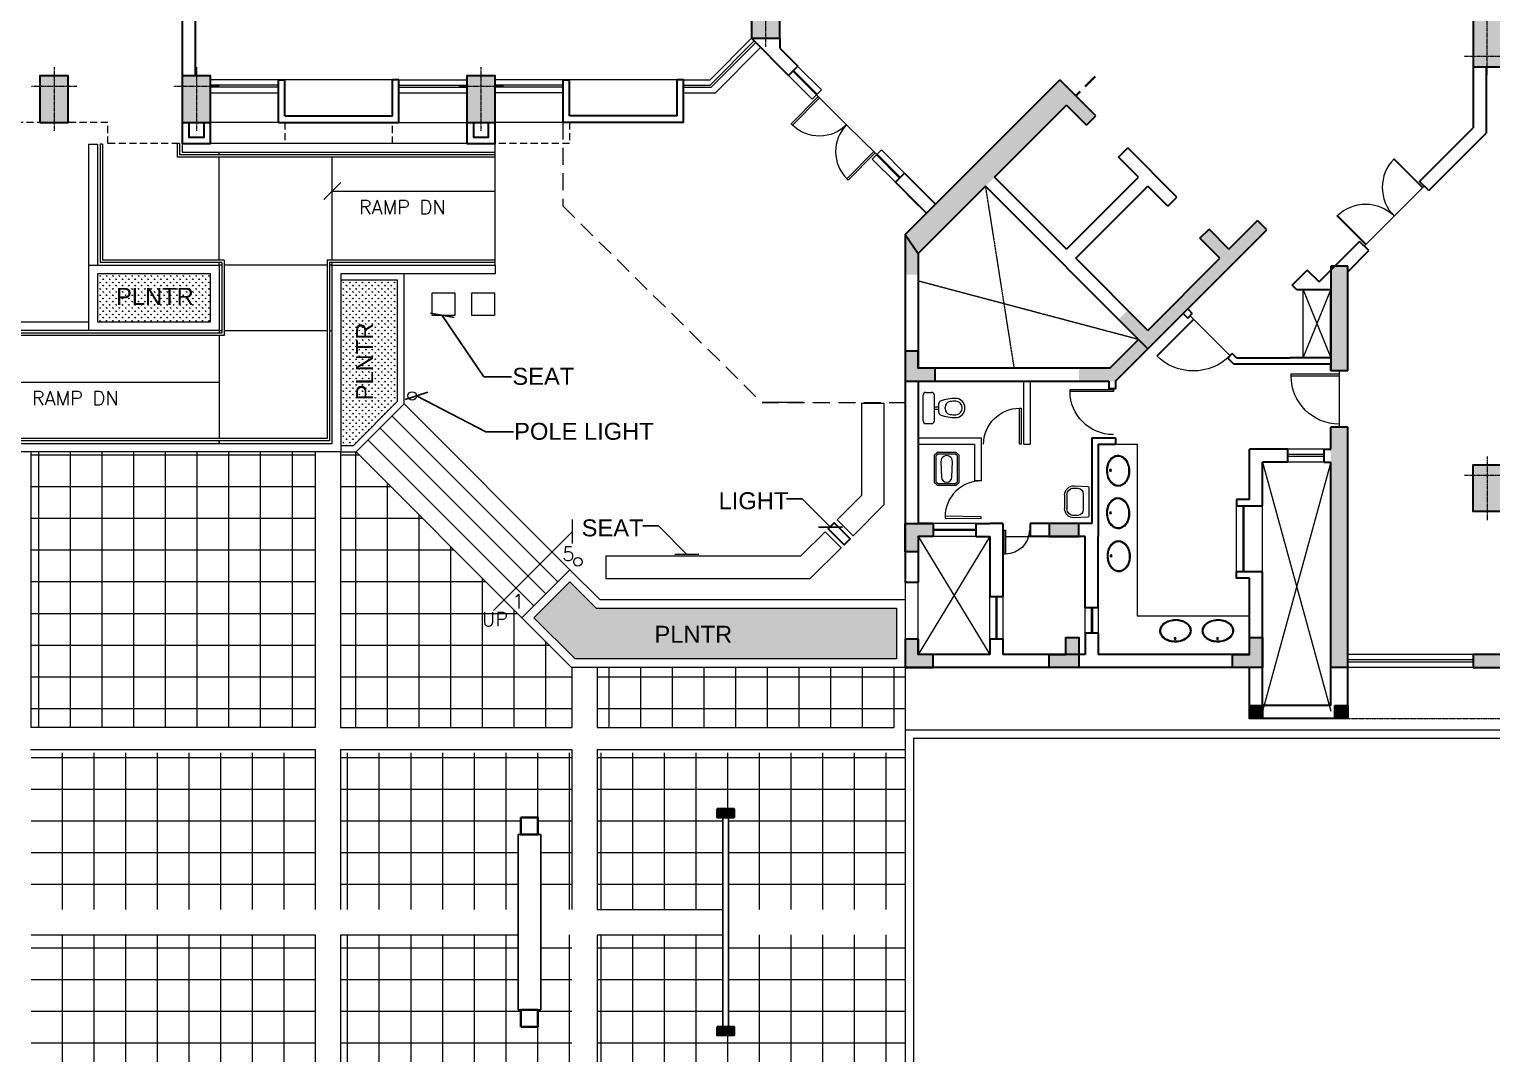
# Model space of a CAD drawing. Header units: inches. Extents: x 5542223 to 12533222, y 497239 to 5189502.
# Drawn here: x 6810477 to 6836328, y 2149292 to 2167397 of the extents above; entities that cross this region are included whole.
import ezdxf

# ---------------------------------------------------------------- set-up
doc = ezdxf.new("R2010")
doc.units = ezdxf.units.IN
doc.header["$MEASUREMENT"] = 0
for name, pattern in [('CENTER2', [1.125, 0.75, -0.125, 0.125, -0.125]), ('HIDDEN', [0.375, 0.25, -0.125]), ('HIDDENX2', [0.75, 0.5, -0.25])]:
    doc.linetypes.add(name, pattern=pattern)
doc.layers.get('0').update_dxf_attribs({"color": 1})
for name, color, linetype, lineweight in [('beam_primary', 7, 'HIDDENX2', 35), ('c_b', 253, 'Continuous', 15), ('CILL', 7, 'Continuous', 20), ('col', 7, 'Continuous', 30), ('DOOR', 7, 'Continuous', 9), ('ELE', 7, 'Continuous', 13), ('grid', 7, 'CENTER2', 9), ('hatch_col', 8, 'Continuous', 5), ('HosGreenHatch', 7, 'Continuous', 5), ('HosRamp', 7, 'Continuous', 13), ('HosSteps', 7, 'Continuous', 13), ('LS PAVMNT', 8, 'Continuous', 5), ('PROJECTION', 7, 'HIDDEN', 18), ('Road', 7, 'Continuous', 15), ('Road_CStone', 8, 'Continuous', 15), ('STAIR', 253, 'Continuous', 5), ('terrha', 250, 'Continuous', 9), ('TEXT', 7, 'Continuous', 20), ('TOIFIT', 7, 'Continuous', 13), ('WALL', 7, 'Continuous', 30), ('wall1', 253, 'Continuous', 35), ('wall_ele', 7, 'Continuous', 18), ('WIN', 7, 'Continuous', 20)]:
    doc.layers.add(name, color=color, linetype=linetype, lineweight=lineweight)
doc.layers.add('FURN', color=34, linetype='Continuous', lineweight=9, plot=False)
doc.styles.add('NAME&NO.', font='arial.ttf')
doc.styles.add('style1', font='ROMANS.SHX', dxfattribs={"width": 0.75, "height": 750})
doc.styles.add('SWETA', font='ROMANS.SHX', dxfattribs={"width": 0.75, "height": 1500})
doc.dimstyles.new('nuts', dxfattribs={"dimscale": 0, "dimtxt": 300, "dimasz": 250, "dimexe": 100, "dimexo": 50, "dimgap": 100, "dimtad": 1, "dimdec": 0, "dimzin": 0, "dimdsep": 46, "dimtxsty": 'style1', "dimblk": 'OBLIQUE', "dimcen": 250, "dimdle": 100, "dimclrd": 256, "dimclre": 256, "dimclrt": 256, "dimadec": 0, "dimazin": 0, "dimtfac": 1, "dimtdec": 0, "dimtmove": 2, "dimatfit": 3, "dimldrblk": 'OBLIQUE', "dimfxl": 1, "dimlwd": -1, "dimlwe": -1, "dimarcsym": 0})
pattern_1 = [(270, (-2267070.06, 464401.5), (-56.5685425, -56.5685425), [15, -98.137085]), (315, (-2267070.06, 464401.5), (-56.5685425, -56.5685425), [15, -65]), (225, (-2267070.06, 464401.5), (-56.5685425, 56.5685425), [15, -65])]

# ---------------------------------------------------------------- blocks, each defined once
blk = doc.blocks.new('Door')
for p, q in [((0, 0.458), (0, 0.444)), ((0, 0.458), (0.917, 0.458)), ((0, 0.444), (0.917, 0.444))]:
    blk.add_line(p, q)
blk.add_arc((0, 0.458), 0.917, 270, 360)
blk = doc.blocks.new('colum')
at = {"layer": 'hatch_col'}
blk.add_hatch(color=256, dxfattribs=at).paths.add_polyline_path([(250, 185), (-250, 185), (-250, -640), (250, -640)])
at = {"layer": 'col'}
blk.add_lwpolyline([(-250, -640), (250, -640), (250, 185), (-250, 185)], close=True, dxfattribs=at)
at = {"layer": 'grid'}
for p, q in [((0, 335), (0, -790)), ((-400, 0), (400, 0))]:
    blk.add_line(p, q, dxfattribs=at)
blk = doc.blocks.new('door-left')
at = {"layer": 'DOOR'}
blk.add_lwpolyline([(-0.402, 0.85), (-0.444, 0.85), (-0.444, 0), (-0.402, 0)], close=True, dxfattribs=at)
blk.add_arc((-0.406, 0), 0.85, 0, 90, dxfattribs=at)
blk = doc.blocks.new('Doorr')
for p, q in [((0, -0.458), (0, -0.444)), ((0, -0.444), (0.917, -0.444)), ((0, -0.458), (0.917, -0.458))]:
    blk.add_line(p, q)
blk.add_arc((0, -0.458), 0.917, 0, 90)
blk = doc.blocks.new('WC')
for p, q in [((50, 275), (150, 275)), ((0, -225), (0, 225)), ((200, -225), (200, 225)), ((200, 20), (278, 20)), ((278, -83), (278, 83)), ((388, -14), (388, 14)), ((200, -20), (278, -20)), ((50, -275), (150, -275))]:
    blk.add_line(p, q)
for centre, radius, start, end in [((50, 225), 50, 90, 180), ((150, 225), 50, 0, 90), ((318, 83), 40, 110.57, 180), ((578, -610), 780, 90, 110.57), ((488, 14), 100, 98.2132, 180), ((578, -610), 730, 90, 98.2132), ((578, 19), 151, 41.4237, 90), ((578, 19), 101, 41.4237, 90), ((570, 0), 120, 315.6019, 44.3981), ((570, 0), 170, 315.6019, 44.3981), ((50, -225), 50, 180, 270), ((150, -225), 50, 270, 360), ((318, -83), 40, 180, 249.43), ((578, 610), 780, 249.43, 270), ((488, -14), 100, 180, 261.7868), ((578, 610), 730, 261.7868, 270), ((578, -19), 101, 270, 318.5763), ((578, -19), 151, 270, 318.5763)]:
    blk.add_arc(centre, radius, start, end)
blk = doc.blocks.new('o-pan')
for p, q in [((50, 220), (0, 170)), ((0, 170), (0, -170)), ((62, 190), (30, 158)), ((30, 158), (30, -158)), ((530, 220), (50, 220)), ((518, 190), (62, 190)), ((435, 93), (160, 102)), ((550, 158), (518, 190)), ((580, 170), (530, 220)), ((550, -158), (550, 158)), ((580, -170), (580, 170)), ((0, -170), (50, -220)), ((30, -158), (62, -190)), ((50, -220), (530, -220)), ((62, -190), (518, -190)), ((160, -102), (435, -93)), ((518, -190), (550, -158)), ((530, -220), (580, -170))]:
    blk.add_line(p, q)
for centre, radius, start, end in [((157, 0), 102, 88.172, 271.828), ((432, 0), 92.9, 271.828, 88.172)]:
    blk.add_arc(centre, radius, start, end)
blk = doc.blocks.new('WB-58X43')
for p, q in [((-282, 263), (-271, 19)), ((-242, 264), (-239, 195)), ((-122, 430), (122, 430)), ((-122, 390), (122, 390)), ((239, 195), (242, 264)), ((271, 19), (282, 263)), ((-251, 0), (251, 0)), ((-139, 100), (139, 100))]:
    blk.add_line(p, q)
for centre, radius, start, end in [((-122, 270), 160, 90, 182.663), ((-122, 270), 120, 90, 182.663), ((122, 270), 160, 357.337, 90), ((122, 270), 120, 357.337, 90), ((-251, 20), 20, 182.663, 270), ((-139, 200), 100, 182.663, 270), ((139, 200), 100, 270, 357.337), ((251, 20), 20, 270, 357.337)]:
    blk.add_arc(centre, radius, start, end)
blk = doc.blocks.new('basin2')
for points in [[(278, -206, 0.12976), (261, -133, 0.106426), (201, -63, 0.084431), (116, -18, 0.073534), (7, 0, 0.073534), (-102, -14, 0.084431), (-188, -55, 0.106426), (-251, -122, 0.12976), (-272, -195, 0.12976), (-254, -269, 0.106426), (-194, -339, 0.084431), (-109, -383, 0.073534), (-1, -402, 0.073534), (108, -388, 0.084431), (195, -347, 0.106426), (258, -279, 0.12976)], [(263, -201, 0.119977), (247, -140, 0.106426), (192, -75, 0.084431), (111, -33, 0.073534), (7, -15, 0.073534), (-97, -28, 0.084431), (-180, -67, 0.106426), (-238, -130, 0.12976), (-257, -196, 0.009633), (-257, -201, 0.119977), (-240, -262, 0.106426), (-185, -327, 0.084431), (-104, -369, 0.073534), (0, -387, 0.073534), (104, -373, 0.084431), (187, -334, 0.106426), (245, -272, 0.12976), (263, -206, 0.009633)]]:
    blk.add_lwpolyline(points, format="xyb", close=True)
for radius in [17.8, 12.2]:
    blk.add_circle((-4, -64), radius)
blk = doc.blocks.new('GHosEdge')
at = {"layer": 'hatch_col'}
for points in [[(230, 0), (0, 0), (0, -230), (230, -230)], [(1735, 0), (1505, 0), (1505, -230), (1735, -230)], [(-5860, -1130), (-5590, -1130), (-5590, -900), (-6090, -900), (-6090, -1400), (-5860, -1400)], [(-3245, -1130), (-3245, -1430), (-3015, -1430), (-3015, -900), (-3545, -900), (-3545, -1130)], [(0, -1130), (0, -1430), (230, -1430), (230, -900), (-300, -900), (-300, -1130)], [(1735, -900), (1435, -900), (1435, -5145), (1735, -5145)], [(-5860, -3215), (-5590, -3215), (-5590, -3445), (-6090, -3445), (-6090, -2945), (-5860, -2945)], [(-3015, -3215), (-3545, -3215), (-3545, -3445), (-3015, -3445)], [(-5860, -6190), (-5560, -6190), (-5560, -5960), (-6090, -5960), (-6090, -6490), (-5860, -6490)], [(1735, -6145), (1435, -6145), (1435, -7920), (1505, -7990), (1735, -7990)], [(1435, -7920), (1435, -7990), (1505, -7990)], [(-4507, -9566), (-5807, -8267), (-6090, -8550), (-3355, -11285), (-3072, -11002)], [(-2718, -10648), (-2881, -10486), (-3235, -10839), (-3072, -11002)]]:
    blk.add_hatch(color=256, dxfattribs=at).paths.add_polyline_path(points)
h = blk.add_hatch(color=256, dxfattribs=at)
h.paths.add_polyline_path([(4450, -1130), (4450, -900), (4200, -900), (4200, -1130)])
h.paths.add_polyline_path([(4200, -900), (3950, -900), (3950, -1130), (4200, -1130)])
h = blk.add_hatch(color=256, dxfattribs=at)
h.paths.add_polyline_path([(304, -8637), (142, -8474), (-21, -8637), (142, -8799)])
h.paths.add_polyline_path([(-25, -8307), (-201, -8131), (-364, -8294), (-21, -8637), (142, -8474)])
h.paths.add_polyline_path([(-201, -8131), (-1799, -6533), (-2315, -7049), (-2153, -7212), (-1799, -6858), (-526, -8131), (-880, -8485), (-717, -8647)])
h.paths.add_polyline_path([(-2372, -5960), (-3015, -5960), (-3015, -6190), (-2467, -6190), (-1962, -6696), (-1799, -6533)])
h = blk.add_hatch(color=256, dxfattribs=at)
h.paths.add_polyline_path([(-5807, -8267), (-5860, -8214), (-5860, -7845), (-5975, -7845), (-5975, -8382), (-5949, -8408)])
h.paths.add_polyline_path([(-5975, -8382), (-6090, -8267), (-6090, -8550), (-5975, -8435)])
h.paths.add_polyline_path([(-5975, -7984), (-5975, -7845), (-6090, -7845), (-6090, -8267), (-5975, -8382)])
h.paths.add_polyline_path([(-5975, -8382), (-5975, -8435), (-5949, -8408)])
for p, q in [((-4670, -9404), (-4164, -6190)), ((-1962, -6696), (-5860, -7730))]:
    blk.add_line(p, q)
at = {"layer": 'beam_primary', "ltscale": 500}
blk.add_line((-2729, -11345), (-3072, -11002), dxfattribs=at)
at = {"layer": 'c_b', "ltscale": 3}
for p, q in [((-15150, -11288), (-17050, -11288)), ((-10120, -11288), (-12020, -11288))]:
    blk.add_line(p, q, dxfattribs=at)
at = {"layer": 'CILL', "ltscale": 50}
for p, q in [((-8142, -11357), (-7730, -10945)), ((-7978, -11518), (-7568, -11107)), ((-7730, -10945), (-7568, -11107))]:
    blk.add_line(p, q, dxfattribs=at)
at = {"layer": 'col'}
for p, q in [((1735, -900), (1435, -900)), ((1735, -5145), (1435, -5145)), ((1735, -6145), (1435, -6145)), ((1435, -7990), (1435, -6145)), ((1735, -6145), (1735, -7990)), ((1735, -7990), (1435, -7990)), ((-2881, -10486), (-3235, -10839)), ((-2881, -10486), (-2718, -10648)), ((-2718, -10648), (-3355, -11285))]:
    blk.add_line(p, q, dxfattribs=at)
for points in [[(0, -230), (230, -230), (230, 0), (0, 0)], [(1505, -230), (1735, -230), (1735, 0), (1505, 0)], [(-5590, -1130), (-5860, -1130), (-5860, -1400), (-6090, -1400), (-6090, -900), (-5590, -900)], [(-3545, -1130), (-3245, -1130), (-3245, -1430), (-3015, -1430), (-3015, -900), (-3545, -900)], [(-300, -1130), (0, -1130), (0, -1430), (230, -1430), (230, -900), (-300, -900)], [(-5590, -3215), (-5860, -3215), (-5860, -2945), (-6090, -2945), (-6090, -3445), (-5590, -3445)], [(-3545, -3215), (-3015, -3215), (-3015, -3445), (-3545, -3445)], [(-5560, -6190), (-5860, -6190), (-5860, -6490), (-6090, -6490), (-6090, -5960), (-5560, -5960)]]:
    blk.add_lwpolyline(points, close=True, dxfattribs=at)
blk.add_lwpolyline([(3950, -1130), (3950, -900), (4450, -900), (4450, -1130), (3950, -1130)], dxfattribs=at)
at = {"layer": 'DOOR', "ltscale": 50}
for p, q in [((1585, -6145), (1585, -5145)), ((-7122, -10492), (-6588, -9965)), ((-7656, -11019), (-7122, -10492))]:
    blk.add_line(p, q, dxfattribs=at)
at = {"layer": 'DOOR'}
blk.add_line((-345, -6410), (-1052, -7117), dxfattribs=at)
at = {"layer": 'ELE', "lineweight": 18, "ltscale": 0.1}
for p, q in [((-1988, -4845), (-1988, -1805)), ((0, -1805), (-1988, -1805)), ((-2372, -4845), (-1988, -4845))]:
    blk.add_line(p, q, dxfattribs=at)
at = {"layer": 'FURN', "ltscale": 4}
blk.add_line((3086, -9409), (2026, -8348), dxfattribs=at)
at = {"layer": 'PROJECTION', "ltscale": 3}
blk.add_line((1735, 0), (10590, 0), dxfattribs=at)
at = {"layer": 'PROJECTION', "ltscale": 1200}
blk.add_lwpolyline([(-12141, -10533), (-12141, -9057), (-8618, -5581), (-6090, -5581)], dxfattribs=at)
at = {"layer": 'PROJECTION', "ltscale": 500}
blk.add_lwpolyline([(-11331, -10533), (-11331, -10533), (-11331, -10533), (-12020, -10533), (-12020, -10158), (-15150, -10158), (-15150, -10533), (-17050, -10533), (-17050, -10158), (-20180, -10158), (-20180, -10533), (-22080, -10533), (-22080, -10533), (-22080, -10533), (-22080, -10533)], dxfattribs=at)
at = {"layer": 'STAIR', "ltscale": 3}
blk.add_line((-7890, -5581), (-8618, -5581), dxfattribs=at)
at = {"layer": 'terrha', "ltscale": 3}
for p, q in [((230, -4530), (1435, -130)), ((1435, -4530), (230, -130)), ((-5860, -3215), (-4590, -1130)), ((-4590, -3215), (-5860, -1130))]:
    blk.add_line(p, q, dxfattribs=at)
at = {"layer": 'WALL'}
for p, q in [((1735, 0), (0, 0)), ((1435, -230), (230, -230)), ((1435, -230), (1435, -3655)), ((1735, 0), (1735, -5145)), ((1435, -3655), (1435, -4530)), ((1735, -3655), (1735, -4180)), ((1320, -4530), (1320, -4760)), ((1320, -4530), (1435, -4530)), ((1320, -4760), (1435, -4760)), ((1435, -4760), (1435, -5145)), ((1735, -5145), (1435, -5145)), ((-5860, -5960), (-2487, -5960)), ((-2467, -6190), (-1962, -6696)), ((-2372, -5960), (304, -8637)), ((1735, -6145), (1435, -6145)), ((1435, -6145), (1435, -6260)), ((1735, -6145), (1735, -7895)), ((-229, -6375), (720, -6375)), ((1435, -6260), (720, -6260)), ((1435, -6375), (720, -6375)), ((1435, -6375), (1435, -7575)), ((-1799, -6533), (-4670, -9404)), ((-1799, -6858), (-3072, -8131)), ((-1799, -6858), (-526, -8131)), ((1435, -7575), (835, -7575)), ((1228, -7713), (1019, -7922)), ((-6090, -8550), (-5860, -8214)), ((-5860, -8214), (-4670, -9404)), ((-3072, -8131), (-1799, -9404)), ((-526, -8131), (-880, -8485)), ((-3235, -8294), (-4507, -9566)), ((-3235, -8294), (-1962, -9566)), ((-880, -8485), (-717, -8647)), ((-364, -8294), (-717, -8647)), ((-364, -8294), (142, -8799)), ((-6090, -8550), (-3355, -11285)), ((304, -8637), (142, -8799)), ((-5713, -8927), (-6259, -9474)), ((-6259, -9474), (-5847, -9061)), ((-6097, -9636), (-5550, -9090)), ((-1283, -9213), (-2153, -10083)), ((-1446, -9050), (-1799, -9404)), ((-1446, -9050), (-1283, -9213)), ((-6097, -9636), (-6259, -9474)), ((-4507, -9566), (-3235, -10839)), ((-1962, -9566), (-2315, -9920)), ((-2315, -9920), (-2153, -10083)), ((4180, -11514), (4180, -10340)), ((-2881, -10486), (-3235, -10839)), ((-2881, -10486), (-2718, -10648)), ((3950, -11514), (3950, -10435)), ((-2718, -10648), (-3355, -11285)), ((-8805, -12019), (-8149, -11363)), ((-7986, -11526), (-8149, -11363)), ((-8305, -11845), (-7986, -11526)), ((-8305, -12019), (-8305, -11845))]:
    blk.add_line(p, q, dxfattribs=at)
at = {"layer": 'WALL', "ltscale": 0.1}
for p, q in [((0, 0), (0, -900)), ((230, -230), (230, -900)), ((230, -900), (-6090, -900)), ((-6090, -1400), (-6090, -900)), ((230, -900), (230, -2595)), ((-5860, -1400), (-5860, -1130)), ((-4590, -1130), (-5860, -1130)), ((-4590, -1400), (-4590, -1130)), ((-2904, -1130), (-4360, -1130)), ((-4360, -1400), (-4360, -1130)), ((-2904, -1505), (-2904, -1130)), ((0, -1130), (-2674, -1130)), ((-2674, -1505), (-2674, -1130)), ((0, -1130), (0, -2480)), ((-5860, -1400), (-6090, -1400)), ((-4360, -1400), (-4590, -1400)), ((-2674, -1505), (-2904, -1505)), ((-2674, -1955), (-2904, -1955)), ((-4360, -2150), (-4590, -2150)), ((-4590, -3215), (-4590, -2150)), ((-4360, -3215), (-4360, -2150)), ((-4360, -3445), (-4360, -2150)), ((-6090, -8550), (-6090, -2400)), ((-5860, -2400), (-6090, -2400)), ((-5860, -3215), (-5860, -2400)), ((-5860, -3215), (-5860, -2515)), ((-5590, -3215), (-5860, -3215)), ((-5590, -3445), (-5590, -3215)), ((-4840, -3445), (-4840, -3215)), ((-2904, -3215), (-3880, -3215)), ((-3880, -3446), (-3880, -3215)), ((-2674, -4845), (-2674, -3215)), ((-5860, -5960), (-5860, -3445)), ((-5590, -3445), (-5860, -3445)), ((-4360, -3445), (-4590, -3445)), ((-2789, -3445), (-3880, -3445)), ((-2789, -4960), (-2789, -3445)), ((-230, -3756), (230, -3756)), ((-230, -3871), (-230, -3756)), ((0, -3871), (-230, -3871)), ((0, -3871), (0, -4760)), ((230, -3756), (230, -4530)), ((675, -4530), (230, -4530)), ((675, -4530), (675, -4760)), ((-2674, -4845), (-2372, -4845)), ((675, -4760), (0, -4760)), ((-2789, -4960), (-2372, -4960)), ((-2487, -5960), (-2487, -5827)), ((-2372, -5827), (-2487, -5827)), ((-2372, -5960), (-2372, -5827)), ((-5860, -8214), (-5860, -6190)), ((-277, -6260), (-386, -6369)), ((-386, -6369), (-305, -6451)), ((-229, -6375), (-305, -6451)), ((720, -6260), (-277, -6260)), ((-1174, -7158), (-1093, -7076)), ((-1093, -7076), (-1012, -7158)), ((-1093, -7239), (-1012, -7158)), ((1228, -7713), (1944, -8429)), ((1735, -7895), (2107, -8267)), ((2107, -8267), (1944, -8429)), ((3168, -9327), (3005, -9490)), ((3005, -9490), (3950, -10435)), ((3168, -9327), (4180, -10340))]:
    blk.add_line(p, q, dxfattribs=at)
at = {"layer": 'WALL', "ltscale": 1000}
for p, q in [((-2904, -1955), (-2904, -3215)), ((-2674, -1955), (-2674, -3215)), ((-4840, -3215), (-4590, -3215)), ((-4840, -3445), (-4590, -3445)), ((-2372, -4960), (-2372, -4845)), ((835, -7575), (754, -7656)), ((754, -7656), (1019, -7922))]:
    blk.add_line(p, q, dxfattribs=at)
at = {"layer": 'WALL', "lineweight": 18, "ltscale": 0.1}
for p, q in [((-4860, -4845), (-4860, -4199)), ((-4745, -4199), (-4860, -4199)), ((-4745, -4960), (-4745, -4199)), ((-3995, -5960), (-3995, -4845)), ((-3995, -4845), (-3880, -4845)), ((-3880, -5960), (-3880, -4845))]:
    blk.add_line(p, q, dxfattribs=at)
at = {"layer": 'WALL', "lineweight": 18}
for p, q in [((-5860, -4845), (-4860, -4845)), ((-5860, -4960), (-4745, -4960))]:
    blk.add_line(p, q, dxfattribs=at)
at = {"layer": 'WALL', "ltscale": 3}
blk.add_line((-2467, -6190), (-5860, -6190), dxfattribs=at)
at = {"layer": 'WALL', "ltscale": 4}
for p, q in [((-17165, -10533), (-15035, -10533)), ((-17165, -10533), (-17165, -11288)), ((-15035, -10533), (-15035, -11288)), ((-10005, -10533), (-12135, -10533)), ((-12135, -10533), (-12135, -11288)), ((-10005, -10533), (-10005, -11288)), ((-17050, -10648), (-15150, -10648)), ((-17050, -10648), (-17050, -11288)), ((-15150, -10648), (-15150, -11288)), ((-10120, -10648), (-12020, -10648)), ((-12020, -10648), (-12020, -11288)), ((-10120, -10648), (-10120, -11288)), ((-17165, -11288), (-17050, -11288)), ((-15035, -11288), (-15150, -11288)), ((-12135, -11288), (-12020, -11288)), ((-10005, -11288), (-10120, -11288))]:
    blk.add_line(p, q, dxfattribs=at)
at = {"layer": 'WALL', "ltscale": 0.1}
for points in [[(0, -2480), (-230, -2480), (-230, -2595), (230, -2595)], [(-18865, -10533), (-18865, -10158), (-18365, -10158), (-18365, -10533)], [(-18750, -10533), (-18750, -10273), (-18480, -10273), (-18480, -10533)], [(-13835, -10543), (-13835, -10158), (-13335, -10158), (-13335, -10543)], [(-13720, -10543), (-13720, -10273), (-13450, -10273), (-13450, -10543)], [(-18865, -19878), (-18865, -11358)], [(-18635, -19879), (-18635, -11358)]]:
    blk.add_lwpolyline(points, dxfattribs=at)
at = {"layer": 'wall_ele', "ltscale": 50}
for p, q in [((-6090, -2400), (-6090, -1400)), ((-5860, -1400), (-5860, -2400))]:
    blk.add_line(p, q, dxfattribs=at)
at = {"layer": 'wall_ele', "ltscale": 0.1}
blk.add_line((950, -6375), (950, -7575), dxfattribs=at)
at = {"layer": 'wall_ele', "ltscale": 4}
for p, q in [((-17165, -10533), (-18365, -10533)), ((-15035, -10533), (-13835, -10533)), ((-12135, -10533), (-13335, -10533))]:
    blk.add_line(p, q, dxfattribs=at)
at = {"layer": 'WIN', "ltscale": 0.1}
for p, q in [((3950, -900), (1735, -900)), ((3950, -995), (1735, -995)), ((3950, -1035), (1735, -1035)), ((10590, -1130), (1735, -1130)), ((-4485, -2150), (-4485, -1400)), ((-4465, -2150), (-4465, -1400)), ((-2799, -1955), (-2799, -1505)), ((-2779, -1955), (-2779, -1505)), ((-230, -2595), (-230, -3756)), ((-119, -3756), (-119, -2595)), ((-99, -3756), (-99, -2595)), ((230, -2595), (230, -3756)), ((-4840, -3320), (-5590, -3320)), ((-4840, -3320), (-5590, -3320)), ((-4840, -3340), (-5590, -3340)), ((-4840, -3340), (-5590, -3340)), ((-6185, -9548), (-6596, -9958)), ((-6171, -9562), (-6581, -9973)), ((-18365, -11058), (-17165, -11058)), ((-15035, -11058), (-13835, -11058)), ((-12135, -11058), (-13335, -11058)), ((-10005, -11058), (-9441, -11058)), ((-8642, -11857), (-9441, -11058)), ((-7656, -11019), (-8067, -11430)), ((-7642, -11033), (-8053, -11444)), ((-17165, -11153), (-18365, -11153)), ((-17165, -11193), (-18365, -11193)), ((-17165, -11288), (-18365, -11288)), ((-15035, -11153), (-13835, -11153)), ((-15035, -11193), (-13835, -11193)), ((-15035, -11288), (-13835, -11288)), ((-12135, -11153), (-13335, -11153)), ((-12135, -11193), (-13335, -11193)), ((-12135, -11288), (-13335, -11288)), ((-10005, -11153), (-9519, -11153)), ((-10005, -11193), (-9536, -11193)), ((-10005, -11288), (-9536, -11288)), ((-8757, -11972), (-9536, -11193)), ((-8805, -12019), (-9536, -11288)), ((-8729, -11944), (-9519, -11153))]:
    blk.add_line(p, q, dxfattribs=at)
at = {"layer": 'WIN', "ltscale": 50}
for p, q in [((-4590, -1400), (-4590, -2150)), ((-4360, -2150), (-4360, -1400)), ((-2904, -1505), (-2904, -1955)), ((-2674, -1955), (-2674, -1505)), ((-4590, -3215), (-5590, -3215)), ((-4590, -3445), (-5590, -3445)), ((950, -7575), (1435, -6375)), ((950, -6375), (1435, -7575))]:
    blk.add_line(p, q, dxfattribs=at)
at = {"layer": 'WIN', "lineweight": 18, "ltscale": 0.1}
blk.add_line((-4303, -3215), (-3880, -3215), dxfattribs=at)
at = {"layer": 'WIN', "ltscale": 25}
for p, q in [((1320, -4530), (675, -4530)), ((1320, -4628), (675, -4628)), ((1320, -4663), (675, -4663)), ((1320, -4760), (675, -4760))]:
    blk.add_line(p, q, dxfattribs=at)
at = {"layer": 'WIN', "ltscale": 0.1}
for points in [[(-6507, -10047), (-6670, -9884), (-6259, -9474)], [(-6507, -10047), (-6097, -9636)]]:
    blk.add_lwpolyline(points, dxfattribs=at)
at = {"layer": 'DOOR', "lineweight": 18, "ltscale": 50}
for p, xscale, yscale, zscale, rotation in [((-4741, -3865), -749.999999999972, 750, 750, 90.79187977743118), ((-4369, -4845), 750, 750, 750, 180), ((-2408, -5416), 900, 900, 900, 90)]:
    blk.add_blockref('door-left', p, dxfattribs=dict(at, xscale=xscale, yscale=yscale, zscale=zscale, rotation=rotation))
at = {"layer": 'DOOR', "ltscale": 50}
for p, xscale, yscale, zscale, rotation in [((1585, -5645), 1000, 1000, 1000, 90), ((-6870, -10244), -796.875000035179, 796.875000034459, 796.8750000343788, 44.62082861673562), ((-7374, -10741), 796.8750000351789, 796.8750000344588, 796.8750000343788, 44.62082861673556)]:
    blk.add_blockref('door-left', p, dxfattribs=dict(at, xscale=xscale, yscale=yscale, zscale=zscale, rotation=rotation))
at = {"layer": 'DOOR', "xscale": 1000.000000001301, "yscale": 999.9999999999997, "zscale": 1000, "rotation": 135.0000000000755}
blk.add_blockref('Door', (-669, -6734), dxfattribs=at)
at = {"layer": 'FURN', "ltscale": 4, "yscale": 780.0000000000001, "zscale": 779.9999999998967}
for p, xscale, rotation in [((2303, -8626), 780.000000000554, 224.9999999999758), ((2809, -9131), -779.9999999985779, 45.00000000021766)]:
    blk.add_blockref('Doorr', p, dxfattribs=dict(at, xscale=xscale, rotation=rotation))
at = {"layer": 'grid', "ltscale": 750, "extrusion": (-2.23152e-36, 4.32341e-36, -1), "xscale": -1, "rotation": 180}
blk.add_blockref('colum', (-4200, -4295), dxfattribs=at)
at = {"layer": 'grid', "ltscale": 750, "xscale": -1, "rotation": 180}
for p in [(-21130, -11173), (-21130, -11173), (-18615, -11173), (-13585, -11173), (-8555, -12659)]:
    blk.add_blockref('colum', p, dxfattribs=at)
at = {"layer": 'grid', "ltscale": 750, "xscale": -1}
blk.add_blockref('colum', (4200, -11699), dxfattribs=at)
at = {"layer": 'TOIFIT', "lineweight": 18}
for p in [(-1313, -1348), (-563, -1348)]:
    blk.add_blockref('basin2', p, dxfattribs=at)
at = {"layer": 'TOIFIT', "lineweight": 18, "rotation": 90}
for name, p in [('basin2', (-2513, -2870)), ('basin2', (-2524, -3630)), ('WB-58X43', (-2839, -3828)), ('basin2', (-2524, -4380))]:
    blk.add_blockref(name, p, dxfattribs=at)
at = {"layer": 'TOIFIT', "lineweight": 18, "xscale": -1}
for name, p, rotation in [('o-pan', (-5354, -4700), 270), ('WC', (-5770, -5486), 180)]:
    blk.add_blockref(name, p, dxfattribs=dict(at, rotation=rotation))
at = {"layer": 'WIN', "lineweight": 18, "xscale": 500, "yscale": 500, "zscale": 500}
blk.add_blockref('door-left', (-4113, -3329), dxfattribs=at)
blk = doc.blocks.new('HosEnt2')
at = {"layer": 'HosGreenHatch'}
h = blk.add_hatch(dxfattribs=at)
h.set_pattern_fill('GRASS', color=256, scale=80, style=0)
h.set_pattern_definition(pattern_1)
h.paths.add_polyline_path([(-12275, 6108), (-14275, 6108), (-14275, 6958), (-12275, 6958)])
h = blk.add_hatch(dxfattribs=at)
h.set_pattern_fill('GRASS', color=256, scale=80, style=0)
h.set_pattern_definition(pattern_1)
h.paths.add_polyline_path([(-8968, 4704), (-9749, 3923), (-9975, 3923), (-9975, 6843), (-8968, 6843)])
at = {"layer": 'HosGreenHatch', "ltscale": 0.1}
h = blk.add_hatch(dxfattribs=at)
h.set_pattern_fill('GRASS', color=256, scale=80, style=0)
h.set_pattern_definition([(270, (-5557178.19, -2072128.54), (-56.5685425, -56.5685425), [15, -98.137085]), (315, (-5557178.19, -2072128.54), (-56.5685425, -56.5685425), [15, -65]), (225, (-5557178.19, -2072128.54), (-56.5685425, 56.5685425), [15, -65])])
h.paths.add_polyline_path([(-150, 150), (-5831, 150), (-6559, 878), (-5923, 1515), (-5458, 1050), (-150, 1050)])
at = {"color": 8, "ltscale": 0.1}
for p, q in [((-14225, 9249), (-14225, 7158)), ((-14185, 9249), (-14225, 9249)), ((-14185, 9249), (-14185, 7198)), ((-12865, 9258), (-12865, 9018)), ((-12825, 9258), (-12865, 9258)), ((-12825, 9258), (-12825, 9058)), ((-7245, 9058), (-12825, 9058)), ((-7245, 9018), (-12865, 9018)), ((-12075, 7158), (-14225, 7158)), ((-12035, 7198), (-14185, 7198)), ((-12075, 7158), (-12075, 5908)), ((-12035, 7198), (-12035, 5868)), ((-12075, 5908), (-17245, 5908)), ((-12035, 5868), (-17245, 5868))]:
    blk.add_line(p, q, dxfattribs=at)
at = {"ltscale": 0.1}
for p, q in [((-12125, 9058), (-12125, 9108)), ((-7245, 7108), (-7245, 9108)), ((-12125, 7198), (-12125, 9018)), ((-10125, 7198), (-10125, 9018)), ((-12125, 7108), (-12125, 7158)), ((-12075, 7108), (-12125, 7108)), ((-10215, 7108), (-12035, 7108)), ((-10125, 7108), (-10175, 7108)), ((-10125, 7108), (-10125, 7158)), ((-17245, 5958), (-17245, 3958)), ((-12125, 5958), (-12125, 5908)), ((-12125, 5958), (-12075, 5958)), ((-12035, 5958), (-10215, 5958)), ((-10175, 5958), (-10125, 5958)), ((-12125, 5868), (-12125, 4048)), ((-772, 4672), (-372, 4672)), ((-772, 4672), (-772, 3039)), ((-372, 4672), (-372, 2873)), ((-772, 3039), (-1200, 2611)), ((-372, 2873), (-917, 2328)), ((-917, 2328), (-1200, 2611)), ((-1412, 2399), (-1840, 1971)), ((-1129, 2116), (-1412, 2399)), ((-1359, 2452), (-1076, 2169)), ((-1129, 2116), (-1674, 1571)), ((-5290, 1971), (-5290, 1571)), ((-5290, 1971), (-1840, 1971)), ((-5290, 1571), (-1674, 1571))]:
    blk.add_line(p, q, dxfattribs=at)
at = {"color": 8, "ltscale": 0.1}
for points in [[(-7245, 7198), (-10215, 7198), (-10215, 4048), (-17245, 4048)], [(-7245, 7158), (-10175, 7158), (-10175, 4008), (-17245, 4008)]]:
    blk.add_lwpolyline(points, dxfattribs=at)
at = {"ltscale": 0.1}
for points in [[(-8358, 6622), (-7958, 6622), (-7958, 6222), (-8358, 6222)], [(-7658, 6622), (-7258, 6622), (-7258, 6222), (-7658, 6222)]]:
    blk.add_lwpolyline(points, close=True, dxfattribs=at)
at = {"color": 5, "ltscale": 0.1}
for centre in [(-8711, 4798), (-5781, 1868)]:
    blk.add_circle(centre, 75, dxfattribs=at)
at = {"layer": 'HosRamp', "ltscale": 0.1}
for points in [[(-14425, 7108), (-14425, 9249), (-14275, 9249), (-14275, 7108)], [(-7245, 9258), (-12775, 9258), (-12775, 9108), (-7245, 9108), (-7245, 9258)], [(-17245, 3958), (-10125, 3958), (-10125, 7108), (-7245, 7108), (-7245, 6958), (-9975, 6958), (-9975, 3808), (-17245, 3808), (-17245, 3958)], [(-14275, 6108), (-12275, 6108), (-12275, 6958), (-14275, 6958), (-14275, 6108)], [(-9975, 3808), (-9701, 3808), (-8853, 4657), (-8853, 6958)], [(-9975, 3923), (-9749, 3923), (-8968, 4704), (-8968, 6843), (-9975, 6843)], [(-14425, 5958), (-17805, 5958), (-17805, 6108), (-14425, 6108)]]:
    blk.add_lwpolyline(points, dxfattribs=at)
for points in [[(-14425, 5958), (-14425, 7108), (-12125, 7108), (-12125, 5958), (-14425, 5958)], [(0, 0), (-5893, 0), (-6771, 878), (-5923, 1727), (-5396, 1200), (0, 1200)], [(-150, 150), (-5831, 150), (-6559, 878), (-5923, 1515), (-5458, 1050), (-150, 1050)]]:
    blk.add_lwpolyline(points, close=True, dxfattribs=at)
at = {"layer": 'HosSteps', "ltscale": 0.1}
for p, q in [((-17805, 6108), (-17805, 9533)), ((-17555, 6108), (-17555, 9258)), ((-17305, 6108), (-17305, 9258)), ((-8853, 4657), (-5923, 1727)), ((-9065, 4444), (-6135, 1515)), ((-9277, 4232), (-6347, 1302)), ((-9489, 4020), (-6559, 1090)), ((-9701, 3808), (-6771, 878))]:
    blk.add_line(p, q, dxfattribs=at)
at = {"layer": 'WALL', "ltscale": 0.1}
blk.add_line((-1253, 2558), (-970, 2275), dxfattribs=at)
blk.add_lwpolyline([(-970, 2275), (-1076, 2169), (-1359, 2452), (-1253, 2558)], close=True, dxfattribs=at)
for points in [[(-10125, 8418), (-7245, 8418)], [(-17245, 5045), (-12125, 5045)], [(-5877, 2401), (-7273, 1007)]]:
    blk.add_leader(points, dimstyle='nuts', override={"dimscale": 100, "dimasz": 3, "dimtad": 0})

msp = doc.modelspace()

# ---------------------------------------------------------------- hatches: boundary and pattern name
at = {"layer": 'LS PAVMNT', "ltscale": 0.1}
h = msp.add_hatch(dxfattribs=at)
h.set_pattern_fill('ANSI37', color=256, scale=4480, angle=45, style=0)
h.set_pattern_definition([(90, (4558887.1, 1606594.7), (-560, 1e-13), []), (180, (4558887.1, 1606594.7), (-1e-13, -560), [])])
h.paths.add_polyline_path([(6820517.289, 2155060.412), (6820517.714, 2156117.789), (6825806.416, 2156117.789), (6825956.415, 2156117.789), (6825956.415, 2155060.412)])
h.paths.add_polyline_path([(6815981.416, 2155060.412), (6815981.416, 2159926.199), (6816255.685, 2159926.199), (6819185.481, 2156996.403), (6820067.712, 2156114.172), (6820067.289, 2155060.412)])
h.paths.add_polyline_path([(6815531.416, 2155060.412), (6810511.774, 2155060.412), (6810511.774, 2159926.199), (6815531.416, 2159926.199)])
h.paths.add_polyline_path([(6819064.98, 2157099.784), (6818880.456, 2157099.784), (6818880.456, 2157474.784), (6819064.98, 2157474.784)], flags=24)
h.paths.add_polyline_path([(6818921.523, 2156783.091), (6818367.952, 2156783.091), (6818367.952, 2157158.091), (6818921.523, 2157158.091)], flags=24)
h = msp.add_hatch(dxfattribs=at)
h.set_pattern_fill('ANSI37', color=256, scale=4480, angle=45, style=0)
h.set_pattern_definition([(90, (12338824.6, 4219245.9), (560, 1e-13), []), (7e-15, (12338824.6, 4219245.9), (1e-13, -560), [])])
h.paths.add_polyline_path([(6810511.774, 2154610.412), (6815531.416, 2154610.412), (6815531.416, 2151842.789), (6810511.774, 2151842.789)])
h.paths.add_polyline_path([(6810511.774, 2151392.789), (6815531.416, 2151392.789), (6815531.416, 2148625.166), (6810511.774, 2148625.166)])
h.paths.add_polyline_path([(6815981.416, 2154610.412), (6820067.108, 2154610.412), (6820065.995, 2151842.789), (6819517.175, 2151842.789), (6819517.175, 2153167.789), (6819467.175, 2153167.789), (6819467.175, 2153467.789), (6819167.175, 2153467.789), (6819167.175, 2153167.789), (6819117.175, 2153167.789), (6819117.175, 2151842.789), (6815981.416, 2151842.789)])
h.paths.add_polyline_path([(6815981.416, 2151392.789), (6819117.175, 2151392.789), (6819117.175, 2150067.789), (6819167.175, 2150067.789), (6819167.175, 2149767.789), (6819467.175, 2149767.789), (6819467.175, 2150067.789), (6819517.175, 2150067.789), (6819517.175, 2151392.789), (6820065.814, 2151392.789), (6820064.701, 2148625.166), (6815981.416, 2148625.166)])
h.paths.add_polyline_path([(6820517.108, 2154610.412), (6825956.415, 2154610.412), (6825956.415, 2151842.789), (6822835.255, 2151842.789), (6822835.255, 2153467.789), (6822935.255, 2153467.789), (6822935.255, 2153617.789), (6822635.255, 2153617.789), (6822635.255, 2153467.789), (6822735.255, 2153467.789), (6822735.255, 2151842.789), (6820515.995, 2151842.789)])
h.paths.add_polyline_path([(6820515.814, 2151392.789), (6822735.255, 2151392.789), (6822735.255, 2149767.789), (6822635.255, 2149767.789), (6822635.255, 2149617.789), (6822935.255, 2149617.789), (6822935.255, 2149767.789), (6822835.255, 2149767.789), (6822835.255, 2151392.789), (6825956.415, 2151392.789), (6825956.415, 2148625.166), (6820514.701, 2148625.166)])
h.paths.add_polyline_path([(6818054.425, 2149619.143), (6816804.698, 2149619.143), (6816804.698, 2150084.491), (6818054.425, 2150084.491)], flags=24)
at = {"layer": 'wall1', "ltscale": 0.1}
for points in [[(6822635.973, 2153617.789), (6822635.973, 2153467.789), (6822935.973, 2153467.789), (6822935.973, 2153617.789)], [(6822635.973, 2149767.789), (6822635.973, 2149617.789), (6822935.973, 2149617.789), (6822935.973, 2149767.789)]]:
    msp.add_hatch(color=256, dxfattribs=at).paths.add_polyline_path(points)

# ---------------------------------------------------------------- linework, layer by layer
at = {"ltscale": 0.1}
for p, q in [((6813831.777, 2160126.199), (6813831.777, 2160076.199)), ((6822735.973, 2149767.789), (6822735.973, 2153467.789)), ((6822835.973, 2149767.789), (6822835.973, 2153467.789)), ((6819117.175, 2150067.789), (6819117.175, 2153167.789)), ((6819117.175, 2153167.789), (6819517.175, 2153167.789)), ((6819517.175, 2150067.789), (6819517.175, 2153167.789)), ((6819117.175, 2150067.789), (6819517.175, 2150067.789))]:
    msp.add_line(p, q, dxfattribs=at)
msp.add_circle((6864263.374, 1819279.277), 1322040.52)
at = {"layer": 'HosRamp'}
msp.add_line((6815981.416, 2154667.199), (6820067.13, 2154667.199), dxfattribs=at)
at = {"layer": 'LS PAVMNT', "ltscale": 0.1}
for p, q in [((6810511.774, 2155060.412), (6810511.774, 2159926.199)), ((6815531.416, 2159926.199), (6815531.416, 2155060.412)), ((6815981.416, 2159926.199), (6815981.416, 2155060.412)), ((6815531.416, 2155060.412), (6810511.774, 2155060.412)), ((6810502.133, 2154667.199), (6815531.416, 2154667.199)), ((6815531.416, 2154667.199), (6815531.416, 2151842.789)), ((6815981.416, 2154667.199), (6815981.416, 2151842.789)), ((6820067.13, 2154667.199), (6820065.995, 2151842.789)), ((6820517.13, 2154667.199), (6820515.995, 2151842.789)), ((6820515.995, 2151842.789), (6822735.255, 2151842.789)), ((6810511.774, 2151392.789), (6815531.416, 2151392.789)), ((6815531.416, 2151392.789), (6815531.416, 2148625.166)), ((6815981.416, 2151392.789), (6819117.175, 2151392.789)), ((6815981.416, 2151392.789), (6815981.416, 2148625.166)), ((6820515.814, 2151392.789), (6820514.701, 2148625.166)), ((6820515.814, 2151392.789), (6822735.255, 2151392.789))]:
    msp.add_line(p, q, dxfattribs=at)
at = {"layer": 'LS PAVMNT'}
for p, q in [((6820067.648, 2156117.789), (6820067.648, 2155060.412)), ((6820517.648, 2156117.789), (6820517.648, 2155060.412)), ((6825957.133, 2156118.199), (6825957.133, 2147116.61)), ((6815981.416, 2155060.412), (6820067.648, 2155060.412)), ((6820517.648, 2155060.412), (6825767.074, 2155060.412)), ((6820517.13, 2154667.199), (6825957.133, 2154667.199))]:
    msp.add_line(p, q, dxfattribs=at)
at = {"layer": 'Road', "ltscale": 6000}
for q in [(6843657.248, 2154867.199), (6826107.139, 2148367.199)]:
    msp.add_line((6826107.139, 2154867.199), q, dxfattribs=at)
at = {"layer": 'Road_CStone', "ltscale": 6000}
msp.add_line((6825957.139, 2155017.199), (6843807.248, 2155017.199), dxfattribs=at)
at = {"layer": 'wall1', "ltscale": 0.1}
for points in [[(6819167.175, 2153467.789), (6819467.175, 2153467.789), (6819467.175, 2153167.789), (6819167.175, 2153167.789)], [(6822635.973, 2153617.789), (6822935.973, 2153617.789), (6822935.973, 2153467.789), (6822635.973, 2153467.789)], [(6819167.175, 2149767.789), (6819467.175, 2149767.789), (6819467.175, 2150067.789), (6819167.175, 2150067.789)], [(6822635.973, 2149767.789), (6822935.973, 2149767.789), (6822935.973, 2149617.789), (6822635.973, 2149617.789)]]:
    msp.add_lwpolyline(points, close=True, dxfattribs=at)

# ---------------------------------------------------------------- block references
at = {"layer": 'grid', "xscale": -1, "rotation": 180}
msp.add_blockref('GHosEdge', (6832047.133, 2155217.789), dxfattribs=at)
at = {"layer": 'HosRamp'}
msp.add_blockref('HosEnt2', (6825957.138, 2156118.199), dxfattribs=at)

# ---------------------------------------------------------------- texts
at = {"layer": 'TEXT'}
for s, height, style, p in [('RAMP DN', 250, 'SWETA', (6816304.976, 2164126.77)), ('PLNTR', 300, 'NAME&NO.', (6812011.653, 2162526.21)), ('SEAT', 300, 'NAME&NO.', (6819016.904, 2161113.658)), ('RAMP DN', 250, 'SWETA', (6810524.666, 2160753.307)), ('POLE LIGHT', 300, 'NAME&NO.', (6819047.786, 2160141.61)), ('LIGHT', 300, 'NAME&NO.', (6822661.548, 2158915.034)), ('SEAT', 300, 'NAME&NO.', (6820240.806, 2158435.418)), ('5', 250, 'SWETA', (6819899.99, 2158001.528)), ('1', 250, 'SWETA', (6819014.746, 2157162.284)), ('UP', 250, 'SWETA', (6818478.432, 2156845.591)), ('PLNTR', 300, 'NAME&NO.', (6821528.618, 2156554.831))]:
    msp.add_text(s, height=height, dxfattribs=dict(at, style=style)).set_placement(p)
at = {"layer": 'TEXT', "style": 'NAME&NO.'}
msp.add_text('PLNTR', height=300, rotation=90, dxfattribs=at).set_placement((6816555.143, 2160838.672))

# ---------------------------------------------------------------- leaders
for points in [[(6817778.549, 2162340.221), (6818514.323, 2161256.645), (6819003.059, 2161256.645)], [(6817320.995, 2160916.149), (6818545.205, 2160284.802), (6819033.94, 2160284.802)], [(6824641.407, 2158597.284), (6824137.281, 2159099.89), (6823861.925, 2159099.89)], [(6822102.109, 2158117.668), (6821597.984, 2158620.273), (6821322.627, 2158620.273)]]:
    msp.add_leader(points, dimstyle='nuts', override={"dimscale": 100, "dimasz": 3, "dimtad": 0})

doc.saveas('drawing.dxf')
